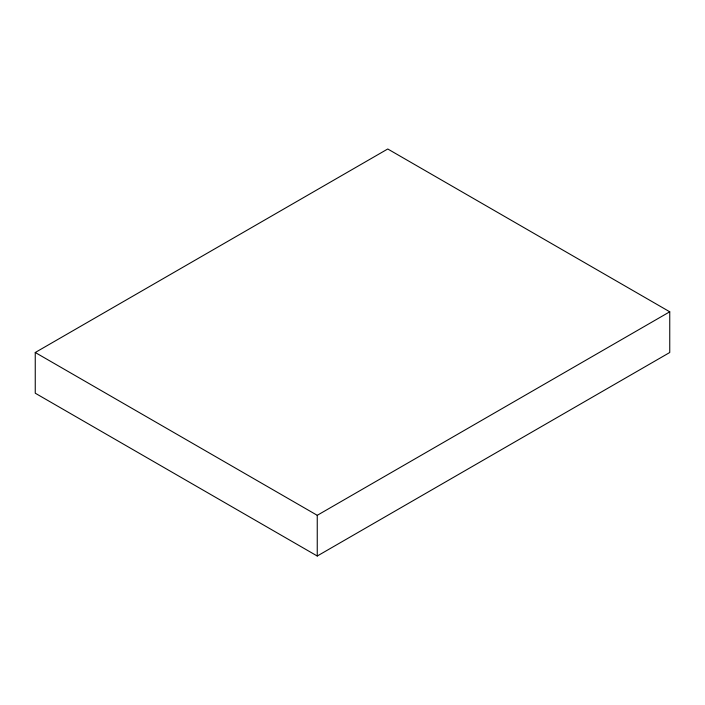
<?xml version="1.0" encoding="UTF-8"?>
<svg xmlns="http://www.w3.org/2000/svg" width="705" height="705" viewBox="0 0 705 705"><rect width="100%" height="100%" fill="white"/><g stroke="black" fill="none" stroke-linecap="round" stroke-linejoin="round"><path stroke-width="1.06" d="M35.25 352.5L387.75 148.984L669.75 311.795L669.75 352.5L317.25 556.016L35.25 393.205L35.25 352.5L317.25 515.311L669.75 311.795M317.25 515.311L317.25 556.016"/></g></svg>
